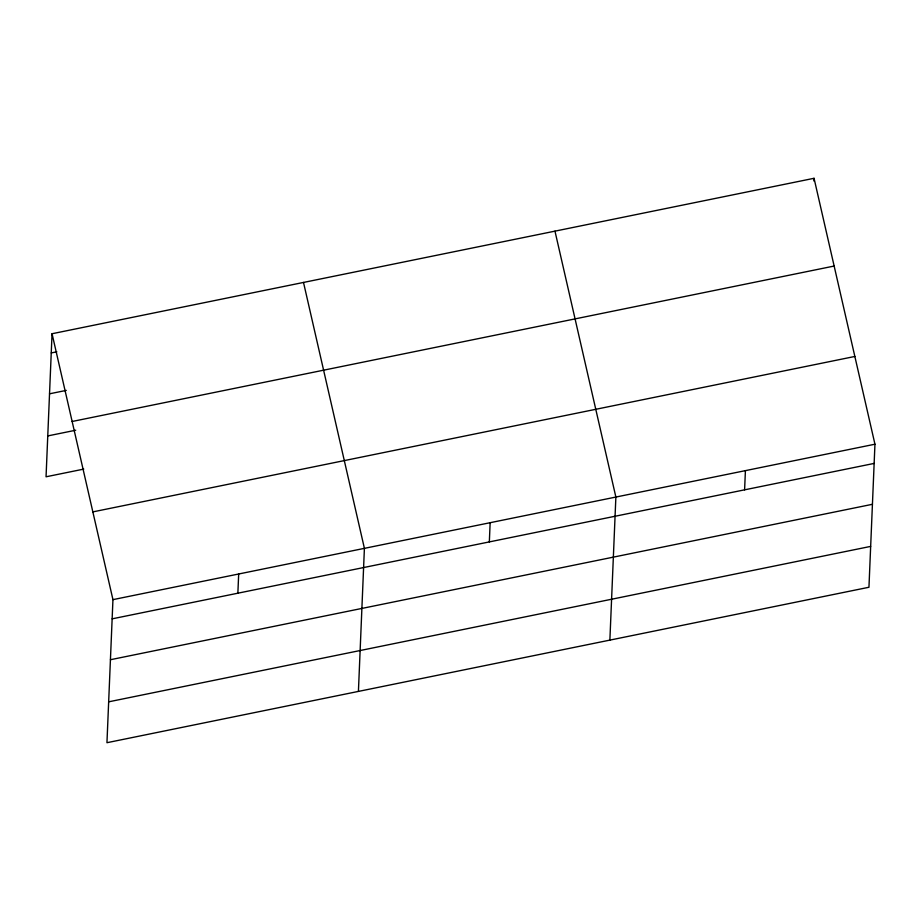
<?xml version="1.0" encoding="UTF-8"?>
<svg xmlns="http://www.w3.org/2000/svg" width="921" height="921" viewBox="0 0 921 921"><rect width="100%" height="100%" fill="white"/><g stroke="black" fill="none" stroke-linecap="round" stroke-linejoin="round"><path stroke-width="1.38" d="M52.048 333.736L112.949 599.64L106.951 742.706L868.952 587.264L874.95 444.21L814.049 178.294L52.048 333.736L46.05 476.79L83.765 469.1M237.871 593.205L238.677 573.99M358.419 691.406L364.405 548.34L303.504 282.436M489.339 541.905L490.145 522.702M609.875 640.118L615.873 497.052L554.972 231.148M744.605 489.845L745.411 470.631M813.934 181.046L814.049 178.294M51.242 352.939L56.826 351.799M49.527 393.808L66.289 390.389M72.149 421.484L834.15 266.042M47.765 435.921L75.706 430.222M92.848 511.892L854.849 356.462M112.949 599.64L874.95 444.21M112.143 618.843L874.144 463.413M110.428 659.724L872.429 504.294M108.666 701.825L870.667 546.395"/></g></svg>
